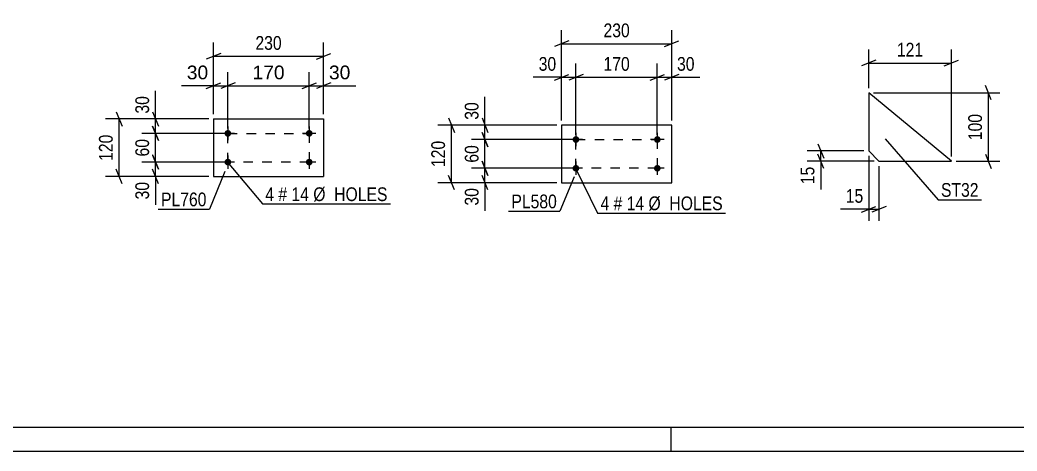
# Model space of a CAD drawing. Header units: millimetres. Extents: x 0 to 1189, y 0 to 841.
# Drawn here: x 213 to 421.3, y 0 to 90 of the extents above; entities that cross this region are included whole.
import ezdxf

# ---------------------------------------------------------------- set-up
doc = ezdxf.new("R2010")
doc.units = ezdxf.units.MM
doc.linetypes.add('DXK_LINE_DOT2', pattern=[3.9198, 1.9599, -1.9599])
doc.styles.add('Arial', font='ARIAL.TTF', dxfattribs={"height": 0.2})
doc.styles.add('Arial Narrow', font='ARIALN.TTF', dxfattribs={"height": 0.2})

# ---------------------------------------------------------------- blocks, each defined once
blk = doc.blocks.new('Unknown-203723932-1135')
at = {"color": 5, "linetype": 'Continuous'}
for p, q in [((5, 5), (1184, 5)), ((349, 0), (349, 5)), ((0, 0), (1189, 0))]:
    blk.add_line(p, q, dxfattribs=at)
blk = doc.blocks.new('Bolt-203723932-21485 - 21483')
at = {"linetype": 'Continuous'}
for points in [[(329.11, 64.3, -1), (329.11, 65.7, -1)], [(346.11, 64.3, -1), (346.11, 65.7, -1)], [(329.11, 58.3, -1), (329.11, 59.7, -1)], [(346.11, 58.3, -1), (346.11, 59.7, -1)]]:
    blk.add_hatch(color=1, dxfattribs=at).paths.add_polyline_path(points)
at = {"color": 1, "linetype": 'Continuous'}
for p, q in [((330.51, 65), (327.71, 65)), ((329.11, 66.4), (329.11, 63.6)), ((347.51, 65), (344.71, 65)), ((346.11, 66.4), (346.11, 63.6)), ((330.51, 59), (327.71, 59)), ((329.11, 60.4), (329.11, 57.6)), ((347.51, 59), (344.71, 59)), ((346.11, 60.4), (346.11, 57.6))]:
    blk.add_line(p, q, dxfattribs=at)
blk = doc.blocks.new('Part-203723932-21484 - 21483')
at = {"color": 2, "linetype": 'Continuous'}
for p, q in [((326.11, 68), (326.11, 56)), ((349.11, 68), (326.11, 68)), ((349.11, 56), (349.11, 68)), ((326.11, 56), (349.11, 56))]:
    blk.add_line(p, q, dxfattribs=at)
blk = doc.blocks.new('Part-203723932-7147 - 7141')
at = {"color": 2, "linetype": 'Continuous'}
for p, q in [((390.26, 74.75), (390.26, 62.61)), ((407.54, 60.46), (390.26, 74.75)), ((390.26, 62.61), (392.41, 60.46)), ((392.41, 60.46), (407.54, 60.46))]:
    blk.add_line(p, q, dxfattribs=at)
blk = doc.blocks.new('Part-203723932-2162 - 2146')
at = {"color": 2, "linetype": 'Continuous'}
for p, q in [((253.4, 69.29), (253.4, 57.29)), ((253.4, 69.29), (276.4, 69.29)), ((276.4, 69.29), (276.4, 57.29)), ((253.4, 57.29), (276.4, 57.29))]:
    blk.add_line(p, q, dxfattribs=at)
blk = doc.blocks.new('Bolt-203723932-2195 - 2146')
at = {"linetype": 'Continuous'}
for points in [[(256.4, 65.59, -1), (256.4, 66.99, -1)], [(273.4, 65.59, -1), (273.4, 66.99, -1)], [(256.4, 59.59, -1), (256.4, 60.99, -1)], [(273.4, 59.59, -1), (273.4, 60.99, -1)]]:
    blk.add_hatch(color=1, dxfattribs=at).paths.add_polyline_path(points)
at = {"color": 1, "linetype": 'Continuous'}
for p, q in [((256.4, 67.69), (256.4, 64.89)), ((273.4, 67.69), (273.4, 64.89)), ((257.8, 66.29), (255, 66.29)), ((274.8, 66.29), (272, 66.29)), ((256.4, 61.69), (256.4, 58.89)), ((273.4, 61.69), (273.4, 58.89)), ((257.8, 60.29), (255, 60.29)), ((274.8, 60.29), (272, 60.29))]:
    blk.add_line(p, q, dxfattribs=at)
blk = doc.blocks.new('Rectangle-203723932-23092 - 21483')
at = {"color": 1, "linetype": 'DXK_LINE_DOT2'}
blk.add_lwpolyline([(329.11, 65), (346.11, 65), (346.11, 59), (329.11, 59), (329.11, 65)], close=True, dxfattribs=at)
blk = doc.blocks.new('Rectangle-203723932-22529 - 2146')
at = {"color": 1, "linetype": 'DXK_LINE_DOT2'}
blk.add_lwpolyline([(256.4, 66.29), (273.4, 66.29), (273.4, 60.29), (256.4, 60.29), (256.4, 66.29)], close=True, dxfattribs=at)
blk = doc.blocks.new('StraightDimension-203723932-21736 - 21483')
at = {"color": 7, "linetype": 'Continuous'}
for p, q in [((326.11, 69), (326.11, 87.85)), ((349.11, 69), (349.11, 87.85)), ((327.61, 85.6), (324.61, 84.4)), ((347.61, 84.4), (350.61, 85.6)), ((326.11, 85), (349.11, 85))]:
    blk.add_line(p, q, dxfattribs=at)
at = {"color": 0}
blk.add_wipeout([(340.95, 85.75), (340.95, 89.95), (334.27, 89.95), (334.27, 85.75)], dxfattribs=at)
at = {"color": 3, "style": 'Arial Narrow'}
blk.add_text('230', height=2.863, dxfattribs=at).set_placement((334.87, 86.35))
blk = doc.blocks.new('StraightDimension-203723932-21709 - 21483')
at = {"color": 7, "linetype": 'Continuous'}
for p, q in [((328.11, 65), (307.26, 65)), ((309.51, 66.5), (310.71, 63.5)), ((310.11, 59), (310.11, 65)), ((310.71, 57.5), (309.51, 60.5)), ((328.11, 59), (307.26, 59))]:
    blk.add_line(p, q, dxfattribs=at)
at = {"color": 0}
blk.add_wipeout([(309.36, 64.43), (305.16, 64.43), (305.16, 59.57), (309.36, 59.57)], dxfattribs=at)
at = {"color": 3, "style": 'Arial Narrow'}
blk.add_text('60', height=2.863, rotation=90.0002, dxfattribs=at).set_placement((308.76, 60.17))
blk = doc.blocks.new('StraightDimension-203723932-21708 - 21483')
at = {"color": 7, "linetype": 'Continuous'}
for p, q in [((309.51, 69.5), (310.71, 66.5)), ((325.11, 68), (307.26, 68)), ((310.11, 65), (310.11, 68)), ((328.11, 65), (307.26, 65)), ((310.71, 63.5), (309.51, 66.5))]:
    blk.add_line(p, q, dxfattribs=at)
at = {"color": 0}
blk.add_wipeout([(309.36, 73.38), (305.16, 73.38), (305.16, 68.53), (309.36, 68.53)], dxfattribs=at)
at = {"color": 7, "linetype": 'Continuous'}
blk.add_line((310.11, 68), (310.11, 73.91), dxfattribs=at)
blk.add_line((310.11, 68), (310.11, 73.91), dxfattribs=at)
at = {"color": 3, "style": 'Arial Narrow'}
blk.add_text('30', height=2.863, rotation=90.0002, dxfattribs=at).set_placement((308.76, 69.13))
blk = doc.blocks.new('StraightDimension-203723932-21710 - 21483')
at = {"color": 7, "linetype": 'Continuous'}
for p, q in [((309.51, 60.5), (310.71, 57.5)), ((328.11, 59), (307.26, 59)), ((310.11, 56), (310.11, 59)), ((310.71, 54.5), (309.51, 57.5)), ((325.11, 56), (307.26, 56))]:
    blk.add_line(p, q, dxfattribs=at)
at = {"color": 0}
blk.add_wipeout([(309.36, 55.48), (305.16, 55.48), (305.16, 50.62), (309.36, 50.62)], dxfattribs=at)
at = {"color": 7, "linetype": 'Continuous'}
blk.add_line((310.11, 56), (310.11, 50.09), dxfattribs=at)
blk.add_line((310.11, 56), (310.11, 50.09), dxfattribs=at)
at = {"color": 3, "style": 'Arial Narrow'}
blk.add_text('30', height=2.863, rotation=90.0002, dxfattribs=at).set_placement((308.76, 51.22))
blk = doc.blocks.new('StraightDimension-203723932-21720 - 21483')
at = {"color": 7, "linetype": 'Continuous'}
for p, q in [((302.51, 69.5), (303.71, 66.5)), ((325.11, 68), (300.26, 68)), ((303.11, 56), (303.11, 68)), ((303.71, 54.5), (302.51, 57.5)), ((325.11, 56), (300.26, 56))]:
    blk.add_line(p, q, dxfattribs=at)
at = {"color": 0}
blk.add_wipeout([(302.36, 65.34), (298.16, 65.34), (298.16, 58.66), (302.36, 58.66)], dxfattribs=at)
at = {"color": 3, "style": 'Arial Narrow'}
blk.add_text('120', height=2.863, rotation=90.0002, dxfattribs=at).set_placement((301.76, 59.26))
blk = doc.blocks.new('StraightDimension-203723932-21724 - 21483')
at = {"color": 7, "linetype": 'Continuous'}
for p, q in [((346.11, 66), (346.11, 80.85)), ((349.11, 69), (349.11, 80.85)), ((344.61, 77.4), (347.61, 78.6)), ((346.11, 78), (349.11, 78)), ((350.61, 78.6), (347.61, 77.4))]:
    blk.add_line(p, q, dxfattribs=at)
at = {"color": 0}
blk.add_wipeout([(354.49, 78.75), (354.49, 82.95), (349.63, 82.95), (349.63, 78.75)], dxfattribs=at)
at = {"color": 7, "linetype": 'Continuous'}
blk.add_line((349.11, 78), (355.01, 78), dxfattribs=at)
blk.add_line((349.11, 78), (355.01, 78), dxfattribs=at)
at = {"color": 3, "style": 'Arial Narrow'}
blk.add_text('30', height=2.863, dxfattribs=at).set_placement((350.23, 79.35))
blk = doc.blocks.new('StraightDimension-203723932-21725 - 21483')
at = {"color": 7, "linetype": 'Continuous'}
for p, q in [((329.11, 66), (329.11, 80.85)), ((346.11, 66), (346.11, 80.85)), ((330.61, 78.6), (327.61, 77.4)), ((329.11, 78), (346.11, 78)), ((344.61, 77.4), (347.61, 78.6))]:
    blk.add_line(p, q, dxfattribs=at)
at = {"color": 0}
blk.add_wipeout([(340.95, 78.75), (340.95, 82.95), (334.27, 82.95), (334.27, 78.75)], dxfattribs=at)
at = {"color": 3, "style": 'Arial Narrow'}
blk.add_text('170', height=2.863, dxfattribs=at).set_placement((334.87, 79.35))
blk = doc.blocks.new('StraightDimension-203723932-21726 - 21483')
at = {"color": 7, "linetype": 'Continuous'}
for p, q in [((326.11, 69), (326.11, 80.85)), ((329.11, 66), (329.11, 80.85)), ((324.61, 77.4), (327.61, 78.6)), ((326.11, 78), (329.11, 78)), ((330.61, 78.6), (327.61, 77.4))]:
    blk.add_line(p, q, dxfattribs=at)
at = {"color": 0}
blk.add_wipeout([(325.58, 78.75), (325.58, 82.95), (320.73, 82.95), (320.73, 78.75)], dxfattribs=at)
at = {"color": 7, "linetype": 'Continuous'}
blk.add_line((326.11, 78), (320.2, 78), dxfattribs=at)
blk.add_line((326.11, 78), (320.2, 78), dxfattribs=at)
at = {"color": 3, "style": 'Arial Narrow'}
blk.add_text('30', height=2.863, dxfattribs=at).set_placement((321.33, 79.35))
blk = doc.blocks.new('StraightDimension-203723932-7149 - 7141')
at = {"color": 7, "linetype": 'Continuous'}
for p, q in [((390.26, 61.61), (390.26, 48.06)), ((392.41, 59.46), (392.41, 48.06)), ((388.76, 49.86), (391.76, 51.06)), ((390.26, 50.46), (392.41, 50.46)), ((393.91, 51.06), (390.91, 49.86))]:
    blk.add_line(p, q, dxfattribs=at)
at = {"color": 0}
blk.add_wipeout([(389.74, 51.21), (389.74, 55.41), (384.88, 55.41), (384.88, 51.21)], dxfattribs=at)
at = {"color": 7, "linetype": 'Continuous'}
blk.add_line((390.26, 50.46), (384.36, 50.46), dxfattribs=at)
blk.add_line((390.26, 50.46), (384.36, 50.46), dxfattribs=at)
at = {"color": 3, "style": 'Arial Narrow'}
blk.add_text('15', height=2.863, dxfattribs=at).set_placement((385.48, 51.81))
blk = doc.blocks.new('StraightDimension-203723932-7170 - 7141')
at = {"color": 7, "linetype": 'Continuous'}
for p, q in [((389.26, 62.61), (377.41, 62.61)), ((379.66, 64.11), (380.86, 61.11)), ((380.26, 60.46), (380.26, 62.61)), ((391.41, 60.46), (377.41, 60.46)), ((380.86, 58.96), (379.66, 61.96))]:
    blk.add_line(p, q, dxfattribs=at)
at = {"color": 0}
blk.add_wipeout([(379.51, 59.94), (375.31, 59.94), (375.31, 55.08), (379.51, 55.08)], dxfattribs=at)
at = {"color": 7, "linetype": 'Continuous'}
blk.add_line((380.26, 60.46), (380.26, 54.56), dxfattribs=at)
blk.add_line((380.26, 60.46), (380.26, 54.56), dxfattribs=at)
at = {"color": 3, "style": 'Arial Narrow'}
blk.add_text('15', height=2.863, rotation=90.0002, dxfattribs=at).set_placement((378.91, 55.68))
blk = doc.blocks.new('StraightDimension-203723932-7181 - 7141')
at = {"color": 7, "linetype": 'Continuous'}
for p, q in [((415.87, 73.25), (414.67, 76.25)), ((391.26, 74.75), (417.67, 74.75)), ((415.27, 60.46), (415.27, 74.75)), ((408.54, 60.46), (417.67, 60.46)), ((414.67, 61.96), (415.87, 58.96))]:
    blk.add_line(p, q, dxfattribs=at)
at = {"color": 0}
blk.add_wipeout([(414.52, 70.95), (410.32, 70.95), (410.32, 64.26), (414.52, 64.26)], dxfattribs=at)
at = {"color": 3, "style": 'Arial Narrow'}
blk.add_text('100', height=2.863, rotation=90.0002, dxfattribs=at).set_placement((413.92, 64.86))
blk = doc.blocks.new('StraightDimension-203723932-7160 - 7141')
at = {"color": 7, "linetype": 'Continuous'}
for p, q in [((390.26, 75.75), (390.26, 83.82)), ((407.54, 61.46), (407.54, 83.82)), ((391.76, 81.57), (388.76, 80.37)), ((406.04, 80.37), (409.04, 81.57)), ((390.26, 80.97), (407.54, 80.97))]:
    blk.add_line(p, q, dxfattribs=at)
at = {"color": 0}
blk.add_wipeout([(402.24, 81.72), (402.24, 85.92), (395.56, 85.92), (395.56, 81.72)], dxfattribs=at)
at = {"color": 3, "style": 'Arial Narrow'}
blk.add_text('121', height=2.863, dxfattribs=at).set_placement((396.16, 82.32))
blk = doc.blocks.new('StraightDimension-203723932-22540 - 2146')
at = {"color": 7, "linetype": 'Continuous'}
for p, q in [((273.4, 67.29), (273.4, 79.07)), ((276.4, 70.29), (276.4, 79.07)), ((271.9, 75.62), (274.9, 76.82)), ((273.4, 76.22), (276.4, 76.22)), ((277.9, 76.82), (274.9, 75.62))]:
    blk.add_line(p, q, dxfattribs=at)
at = {"color": 0}
blk.add_wipeout([(282.58, 76.97), (282.58, 81.17), (276.93, 81.17), (276.93, 76.97)], dxfattribs=at)
at = {"color": 7, "linetype": 'Continuous'}
blk.add_line((276.4, 76.22), (283.1, 76.22), dxfattribs=at)
blk.add_line((276.4, 76.22), (283.1, 76.22), dxfattribs=at)
at = {"color": 3, "style": 'Arial'}
blk.add_text('30', height=2.865, dxfattribs=at).set_placement((277.53, 77.57))
blk = doc.blocks.new('StraightDimension-203723932-49979 - 2146')
at = {"color": 7, "linetype": 'Continuous'}
for p, q in [((240.69, 61.79), (241.89, 58.79)), ((255.4, 60.29), (238.44, 60.29)), ((241.89, 55.79), (240.69, 58.79)), ((241.29, 57.29), (241.29, 60.29)), ((252.4, 57.29), (238.44, 57.29))]:
    blk.add_line(p, q, dxfattribs=at)
at = {"color": 0}
blk.add_wipeout([(240.54, 56.76), (236.34, 56.76), (236.34, 51.9), (240.54, 51.9)], dxfattribs=at)
at = {"color": 7, "linetype": 'Continuous'}
blk.add_line((241.29, 57.29), (241.29, 51.38), dxfattribs=at)
blk.add_line((241.29, 57.29), (241.29, 51.38), dxfattribs=at)
at = {"color": 3, "style": 'Arial Narrow'}
blk.add_text('30', height=2.863, rotation=90.0002, dxfattribs=at).set_placement((239.94, 52.5))
blk = doc.blocks.new('StraightDimension-203723932-49977 - 2146')
at = {"color": 7, "linetype": 'Continuous'}
for p, q in [((252.4, 69.29), (238.44, 69.29)), ((240.69, 70.79), (241.89, 67.79)), ((241.29, 66.29), (241.29, 69.29)), ((241.89, 64.79), (240.69, 67.79)), ((255.4, 66.29), (238.44, 66.29))]:
    blk.add_line(p, q, dxfattribs=at)
at = {"color": 0}
blk.add_wipeout([(240.54, 74.67), (236.34, 74.67), (236.34, 69.81), (240.54, 69.81)], dxfattribs=at)
at = {"color": 7, "linetype": 'Continuous'}
blk.add_line((241.29, 69.29), (241.29, 75.19), dxfattribs=at)
blk.add_line((241.29, 69.29), (241.29, 75.19), dxfattribs=at)
at = {"color": 3, "style": 'Arial Narrow'}
blk.add_text('30', height=2.863, rotation=90.0002, dxfattribs=at).set_placement((239.94, 70.41))
blk = doc.blocks.new('StraightDimension-203723932-2240 - 2146')
at = {"color": 7, "linetype": 'Continuous'}
for p, q in [((253.4, 70.29), (253.4, 85.22)), ((276.4, 70.29), (276.4, 85.22)), ((254.9, 82.97), (251.9, 81.77)), ((253.4, 82.37), (276.4, 82.37)), ((274.9, 81.77), (277.9, 82.97))]:
    blk.add_line(p, q, dxfattribs=at)
at = {"color": 0}
blk.add_wipeout([(268.25, 83.12), (268.25, 87.32), (261.56, 87.32), (261.56, 83.12)], dxfattribs=at)
at = {"color": 3, "style": 'Arial Narrow'}
blk.add_text('230', height=2.863, dxfattribs=at).set_placement((262.16, 83.72))
blk = doc.blocks.new('StraightDimension-203723932-2208 - 2146')
at = {"color": 7, "linetype": 'Continuous'}
for p, q in [((252.4, 69.29), (230.84, 69.29)), ((233.09, 70.79), (234.29, 67.79)), ((233.69, 57.29), (233.69, 69.29)), ((234.29, 55.79), (233.09, 58.79)), ((252.4, 57.29), (230.84, 57.29))]:
    blk.add_line(p, q, dxfattribs=at)
at = {"color": 0}
blk.add_wipeout([(232.94, 66.63), (228.74, 66.63), (228.74, 59.94), (232.94, 59.94)], dxfattribs=at)
at = {"color": 3, "style": 'Arial Narrow'}
blk.add_text('120', height=2.863, rotation=90.0002, dxfattribs=at).set_placement((232.34, 60.54))
blk = doc.blocks.new('StraightDimension-203723932-22541 - 2146')
at = {"color": 7, "linetype": 'Continuous'}
for p, q in [((256.4, 67.29), (256.4, 79.07)), ((273.4, 67.29), (273.4, 79.07)), ((257.9, 76.82), (254.9, 75.62)), ((256.4, 76.22), (273.4, 76.22)), ((271.9, 75.62), (274.9, 76.82))]:
    blk.add_line(p, q, dxfattribs=at)
at = {"color": 0}
blk.add_wipeout([(268.84, 76.97), (268.84, 81.17), (260.97, 81.17), (260.97, 76.97)], dxfattribs=at)
at = {"color": 3, "style": 'Arial'}
blk.add_text('170', height=2.865, dxfattribs=at).set_placement((261.57, 77.57))
blk = doc.blocks.new('StraightDimension-203723932-22542 - 2146')
at = {"color": 7, "linetype": 'Continuous'}
for p, q in [((253.4, 70.29), (253.4, 79.07)), ((256.4, 67.29), (256.4, 79.07)), ((251.9, 75.62), (254.9, 76.82)), ((253.4, 76.22), (256.4, 76.22)), ((257.9, 76.82), (254.9, 75.62))]:
    blk.add_line(p, q, dxfattribs=at)
at = {"color": 0}
blk.add_wipeout([(252.88, 76.97), (252.88, 81.17), (247.23, 81.17), (247.23, 76.97)], dxfattribs=at)
at = {"color": 7, "linetype": 'Continuous'}
blk.add_line((253.4, 76.22), (246.71, 76.22), dxfattribs=at)
blk.add_line((253.4, 76.22), (246.71, 76.22), dxfattribs=at)
at = {"color": 3, "style": 'Arial'}
blk.add_text('30', height=2.865, dxfattribs=at).set_placement((247.83, 77.57))
blk = doc.blocks.new('StraightDimension-203723932-49978 - 2146')
at = {"color": 7, "linetype": 'Continuous'}
for p, q in [((240.69, 67.79), (241.89, 64.79)), ((255.4, 66.29), (238.44, 66.29)), ((241.29, 60.29), (241.29, 66.29)), ((241.89, 58.79), (240.69, 61.79)), ((255.4, 60.29), (238.44, 60.29))]:
    blk.add_line(p, q, dxfattribs=at)
at = {"color": 0}
blk.add_wipeout([(240.54, 65.71), (236.34, 65.71), (236.34, 60.86), (240.54, 60.86)], dxfattribs=at)
at = {"color": 3, "style": 'Arial Narrow'}
blk.add_text('60', height=2.863, rotation=90.0002, dxfattribs=at).set_placement((239.94, 61.46))
blk = doc.blocks.new('Mark-203723932-21878 - 21483')
at = {"color": 0}
blk.add_wipeout([(325.13, 50.65), (325.13, 53.65), (315.63, 53.65), (315.63, 50.65)], dxfattribs=at)
blk.add_wipeout([(325.13, 50.65), (325.13, 53.65), (315.63, 53.65), (315.63, 50.65)], dxfattribs=at)
at = {"color": 30, "linetype": 'Continuous'}
for p in [(328.75, 57.25), (315.03, 50.05)]:
    blk.add_line(p, (325.73, 50.05), dxfattribs=at)
at = {"color": 3, "style": 'Arial Narrow'}
blk.add_text('PL580', height=2.863, dxfattribs=at).set_placement((315.63, 50.65))
blk = doc.blocks.new('Mark-203723932-21881 - 21483')
at = {"color": 0}
blk.add_wipeout([(336.07, 50.26), (336.07, 53.26), (334.24, 53.26), (334.24, 50.26)], dxfattribs=at)
blk.add_wipeout([(336.07, 50.26), (336.07, 53.26), (334.24, 53.26), (334.24, 50.26)], dxfattribs=at)
at = {"color": 7, "linetype": 'Continuous'}
blk.add_line((328.97, 59.15), (333.64, 49.66), dxfattribs=at)
at = {"color": 0}
blk.add_wipeout([(338.8, 50.26), (338.8, 53.26), (336.97, 53.26), (336.97, 50.26)], dxfattribs=at)
blk.add_wipeout([(338.8, 50.26), (338.8, 53.26), (336.97, 53.26), (336.97, 50.26)], dxfattribs=at)
at = {"color": 3, "style": 'Arial Narrow'}
blk.add_text('4', height=2.86, dxfattribs=at).set_placement((334.24, 50.26))
at = {"color": 0}
blk.add_wipeout([(343.36, 50.26), (343.36, 53.26), (339.7, 53.26), (339.7, 50.26)], dxfattribs=at)
blk.add_wipeout([(343.36, 50.26), (343.36, 53.26), (339.7, 53.26), (339.7, 50.26)], dxfattribs=at)
at = {"color": 3, "style": 'Arial Narrow'}
blk.add_text('#', height=2.86, dxfattribs=at).set_placement((336.97, 50.26))
at = {"color": 0}
blk.add_wipeout([(359.78, 50.26), (359.78, 53.26), (344.26, 53.26), (344.26, 50.26)], dxfattribs=at)
blk.add_wipeout([(359.78, 50.26), (359.78, 53.26), (344.26, 53.26), (344.26, 50.26)], dxfattribs=at)
at = {"color": 7, "linetype": 'Continuous'}
blk.add_line((333.64, 49.66), (360.38, 49.66), dxfattribs=at)
at = {"color": 3, "style": 'Arial Narrow'}
for s, p in [('14', (339.7, 50.26)), ('Ø  HOLES', (344.26, 50.26))]:
    blk.add_text(s, height=2.863, dxfattribs=at).set_placement(p)
blk = doc.blocks.new('Mark-203723932-7143 - 7141')
at = {"color": 0}
blk.add_wipeout([(413.21, 53.05), (413.21, 56.05), (405.36, 56.05), (405.36, 53.05)], dxfattribs=at)
blk.add_wipeout([(413.21, 53.05), (413.21, 56.05), (405.36, 56.05), (405.36, 53.05)], dxfattribs=at)
at = {"color": 30, "linetype": 'Continuous'}
for p, q in [((393.7, 65.16), (404.76, 52.45)), ((404.76, 52.45), (413.81, 52.45))]:
    blk.add_line(p, q, dxfattribs=at)
at = {"color": 3, "style": 'Arial Narrow'}
blk.add_text('ST32', height=2.863, dxfattribs=at).set_placement((405.36, 53.05))
blk = doc.blocks.new('Mark-203723932-2158 - 2146')
at = {"color": 0}
blk.add_wipeout([(251.95, 51.07), (251.95, 54.07), (242.44, 54.07), (242.44, 51.07)], dxfattribs=at)
blk.add_wipeout([(251.95, 51.07), (251.95, 54.07), (242.44, 54.07), (242.44, 51.07)], dxfattribs=at)
at = {"color": 30, "linetype": 'Continuous'}
for p in [(255.75, 58.3), (241.84, 50.47)]:
    blk.add_line(p, (252.55, 50.47), dxfattribs=at)
at = {"color": 3, "style": 'Arial Narrow'}
blk.add_text('PL760', height=2.863, dxfattribs=at).set_placement((242.44, 51.07))
blk = doc.blocks.new('Mark-203723932-2191 - 2146')
at = {"color": 0}
blk.add_wipeout([(266.05, 52.16), (266.05, 55.16), (264.22, 55.16), (264.22, 52.16)], dxfattribs=at)
blk.add_wipeout([(266.05, 52.16), (266.05, 55.16), (264.22, 55.16), (264.22, 52.16)], dxfattribs=at)
at = {"color": 7, "linetype": 'Continuous'}
blk.add_line((256.29, 60.33), (263.62, 51.56), dxfattribs=at)
at = {"color": 0}
blk.add_wipeout([(268.78, 52.16), (268.78, 55.16), (266.95, 55.16), (266.95, 52.16)], dxfattribs=at)
blk.add_wipeout([(268.78, 52.16), (268.78, 55.16), (266.95, 55.16), (266.95, 52.16)], dxfattribs=at)
at = {"color": 3, "style": 'Arial Narrow'}
blk.add_text('4', height=2.86, dxfattribs=at).set_placement((264.22, 52.16))
at = {"color": 0}
blk.add_wipeout([(273.34, 52.16), (273.34, 55.16), (269.68, 55.16), (269.68, 52.16)], dxfattribs=at)
blk.add_wipeout([(273.34, 52.16), (273.34, 55.16), (269.68, 55.16), (269.68, 52.16)], dxfattribs=at)
at = {"color": 3, "style": 'Arial Narrow'}
blk.add_text('#', height=2.86, dxfattribs=at).set_placement((266.95, 52.16))
at = {"color": 0}
blk.add_wipeout([(289.76, 52.16), (289.76, 55.16), (274.24, 55.16), (274.24, 52.16)], dxfattribs=at)
blk.add_wipeout([(289.76, 52.16), (289.76, 55.16), (274.24, 55.16), (274.24, 52.16)], dxfattribs=at)
at = {"color": 7, "linetype": 'Continuous'}
blk.add_line((263.62, 51.56), (290.36, 51.56), dxfattribs=at)
at = {"color": 3, "style": 'Arial Narrow'}
for s, p in [('14', (269.68, 52.16)), ('Ø  HOLES', (274.24, 52.16))]:
    blk.add_text(s, height=2.863, dxfattribs=at).set_placement(p)

msp = doc.modelspace()

# ---------------------------------------------------------------- block references
for name in ['Unknown-203723932-1135', 'Part-203723932-7147 - 7141', 'Part-203723932-2162 - 2146', 'Bolt-203723932-2195 - 2146', 'Part-203723932-21484 - 21483', 'Rectangle-203723932-22529 - 2146', 'Bolt-203723932-21485 - 21483', 'Rectangle-203723932-23092 - 21483']:
    msp.add_blockref(name, (0, 0))

# ---------------------------------------------------------------- next in the draw order: block references
for name in ['StraightDimension-203723932-21736 - 21483', 'StraightDimension-203723932-22540 - 2146', 'StraightDimension-203723932-49977 - 2146', 'StraightDimension-203723932-21709 - 21483', 'StraightDimension-203723932-49979 - 2146', 'StraightDimension-203723932-7149 - 7141']:
    msp.add_blockref(name, (0, 0))

# ---------------------------------------------------------------- next in the draw order: block references
for name in ['StraightDimension-203723932-2240 - 2146', 'StraightDimension-203723932-21724 - 21483', 'StraightDimension-203723932-21708 - 21483', 'StraightDimension-203723932-7170 - 7141', 'StraightDimension-203723932-21710 - 21483']:
    msp.add_blockref(name, (0, 0))

# ---------------------------------------------------------------- next in the draw order: block references
for name in ['StraightDimension-203723932-21725 - 21483', 'StraightDimension-203723932-22541 - 2146', 'StraightDimension-203723932-7181 - 7141', 'StraightDimension-203723932-2208 - 2146', 'StraightDimension-203723932-21720 - 21483']:
    msp.add_blockref(name, (0, 0))

# ---------------------------------------------------------------- next in the draw order: block references
for name in ['StraightDimension-203723932-7160 - 7141', 'StraightDimension-203723932-21726 - 21483', 'StraightDimension-203723932-22542 - 2146', 'Mark-203723932-21878 - 21483']:
    msp.add_blockref(name, (0, 0))

# ---------------------------------------------------------------- next in the draw order: block references
for name in ['StraightDimension-203723932-49978 - 2146', 'Mark-203723932-7143 - 7141', 'Mark-203723932-21881 - 21483']:
    msp.add_blockref(name, (0, 0))

# ---------------------------------------------------------------- next in the draw order: block references
msp.add_blockref('Mark-203723932-2158 - 2146', (0, 0))

# ---------------------------------------------------------------- next in the draw order: block references
msp.add_blockref('Mark-203723932-2191 - 2146', (0, 0))

doc.saveas('drawing.dxf')
